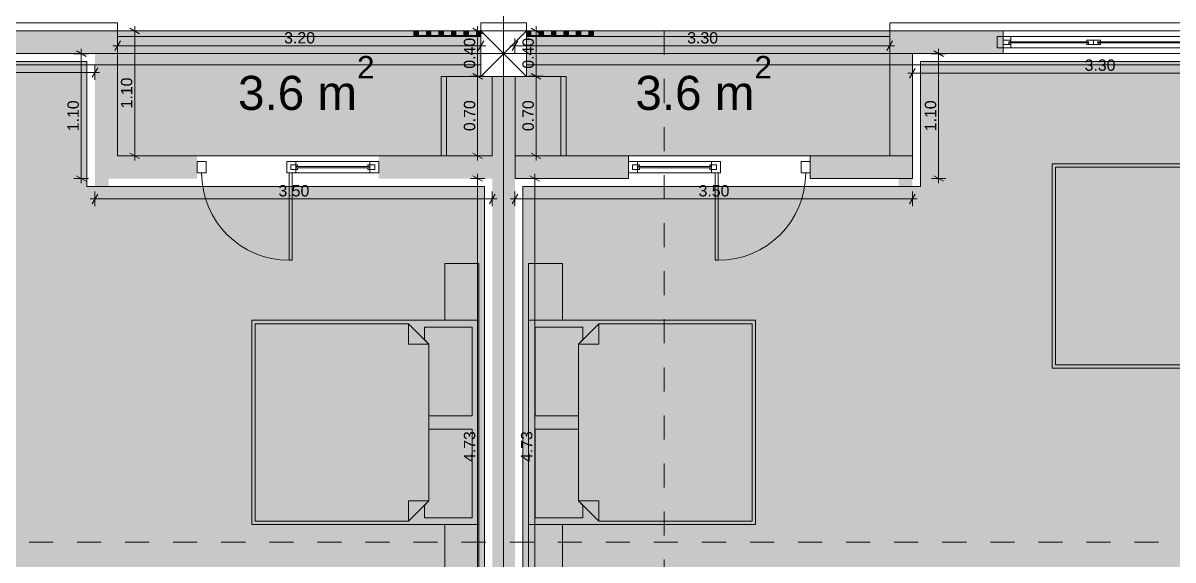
# Model space of a CAD drawing. Header units: millimetres. Extents: x 475616349 to 476941521, y 4620115302 to 4621446928.
# Drawn here: x 476514205 to 476524333, y 4620577775 to 4620582506 of the extents above; entities that cross this region are included whole.
import ezdxf

# ---------------------------------------------------------------- set-up
doc = ezdxf.new("R2010")
doc.units = ezdxf.units.MM
doc.header["$MEASUREMENT"] = 0
doc.linetypes.add('Dashed', pattern=[423.333333, 211.666667, -211.666667])
for name, color, linetype, lineweight in [('2D Drafting - General_Pen_No__1_Pen_No__7', 7, 'Continuous', 0), ('2D Drafting - General_Pen_No__250_Pen_No__7_Pen_No__250', 7, 'Continuous', 0), ('2D Drafting - General_Pen_No__250_Pen_No__7_Pen_No__7', 7, 'Continuous', 0), ('2D Drafting - General_Pen_No__7_Pen_No__7_Pen_No__7', 7, 'Continuous', 0), ('Doors_Pen_No__7_Pen_No__7_Pen_No__7', 7, 'Continuous', 0), ('G-Anno-Nplt_Pen_No__151', 151, 'Continuous', 0), ('G-Anno-Nplt_Pen_No__255', 255, 'Continuous', 0), ('G-Anno-Nplt_Pen_No__4', 7, 'Continuous', 0), ('G-Anno-Nplt_Pen_No__7', 7, 'Continuous', 0), ('kar-panjara_Pen_No__7_Pen_No__7_Pen_No__7', 7, 'Continuous', 0), ('New_2D Drafting - General_Pen_No__250_Pen_No__7_Pen_No__255', 255, 'Continuous', 0), ('New_2D Drafting - General_Pen_No__30_Pen_No__9_Pen_No__9_Pen_No__255', 255, 'Continuous', 0), ('New_2D Drafting - General_Pen_No__30_Pen_No__9_Pen_No__9_Pen_No__7', 7, 'Continuous', 0), ('New_R03_Nakveti_Pen_No__4', 7, 'Continuous', 0), ('New_reg_nak_Pen_No__250', 7, 'Continuous', 0), ('New_reg_nak_Pen_No__7', 7, 'Continuous', 0), ('New_shenobebi_Pen_No__1', 1, 'Continuous', 0), ('New_zoma_Pen_No__4', 7, 'Continuous', 0), ('New_zoma_Pen_No__7', 7, 'Continuous', 0), ('zoma_Pen_No__142', 142, 'Continuous', 0), ('zoma_Pen_No__5_Pen_No__5', 5, 'Continuous', 0)]:
    doc.layers.add(name, color=color, linetype=linetype, lineweight=lineweight)
for name, color, linetype in [('New_R03_Nakveti', 7, 'Continuous'), ('New_zoma', 7, 'Continuous'), ('zoma', 7, 'Continuous')]:
    doc.layers.add(name, color=color, linetype=linetype)
doc.styles.add('GENERATED_STYLE_1', font='arial.ttf')
doc.styles.add('GENERATED_STYLE_2', font='arial.ttf')
doc.dimstyles.new('GENERATED_STYLE__1', dxfattribs={"dimtxt": 200, "dimasz": 64.421331, "dimexe": 0.18, "dimexo": 3, "dimgap": 0.09, "dimtad": 1, "dimtih": 1, "dimtoh": 1, "dimlfac": 0.001, "dimzin": 0, "dimdsep": 46, "dimtxsty": 'GENERATED_STYLE_2', "dimblk": 'ARROWHEAD_2', "dimblk1": 'ARROWHEAD_2', "dimblk2": 'ARROWHEAD_2', "dimcen": 0.09, "dimclrd": 142, "dimclre": 142, "dimclrt": 142, "dimadec": 0, "dimazin": 0, "dimtfac": 1, "dimtdec": 4, "dimtmove": 0, "dimatfit": 3, "dimfxl": 1, "dimtolj": 1, "dimtzin": 0, "dimarcsym": 0})
doc.dimstyles.new('GENERATED_STYLE__18', dxfattribs={"dimtxt": 100, "dimasz": 64.421331, "dimexe": 0.18, "dimexo": 3, "dimgap": 0.09, "dimtad": 1, "dimtih": 1, "dimtoh": 1, "dimlfac": 0.001, "dimzin": 0, "dimdsep": 46, "dimtxsty": 'GENERATED_STYLE_1', "dimblk": 'ARROWHEAD_2', "dimblk1": 'ARROWHEAD_2', "dimblk2": 'ARROWHEAD_2', "dimcen": 0.09, "dimclrd": 7, "dimclre": 7, "dimclrt": 7, "dimadec": 0, "dimazin": 0, "dimtfac": 1, "dimtdec": 4, "dimtmove": 0, "dimatfit": 3, "dimfxl": 1, "dimtolj": 1, "dimtzin": 0, "dimarcsym": 0})
doc.dimstyles.new('GENERATED_STYLE__19', dxfattribs={"dimtxt": 100, "dimasz": 64.421331, "dimexe": 0.18, "dimexo": 3, "dimgap": 0.09, "dimtad": 1, "dimlfac": 0.001, "dimzin": 0, "dimdsep": 46, "dimtxsty": 'GENERATED_STYLE_1', "dimblk": 'ARROWHEAD_2', "dimblk1": 'ARROWHEAD_2', "dimblk2": 'ARROWHEAD_2', "dimcen": 0.09, "dimclrd": 7, "dimclre": 7, "dimclrt": 7, "dimadec": 0, "dimazin": 0, "dimtfac": 1, "dimtdec": 4, "dimtmove": 0, "dimatfit": 3, "dimfxl": 1, "dimtolj": 1, "dimtzin": 0, "dimarcsym": 0})

# ---------------------------------------------------------------- blocks, each defined once
blk = doc.blocks.new('Bed Layout 23')
at = {"layer": 'New_R03_Nakveti_Pen_No__4', "color": 7, "linetype": 'Continuous', "lineweight": 0}
for p, q in [((-900, 0), (-1400, 0)), ((-1400, 0), (-1400, -300)), ((-900, -300), (-900, 0)), ((900, 0), (-900, 0)), ((-900, 0), (-900, -2000)), ((1400, 0), (900, 0)), ((900, 0), (900, -300)), ((900, -2000), (900, 0)), ((1400, -300), (1400, 0)), ((-1400, -300), (-900, -300)), ((900, -300), (1400, -300)), ((-690, -440), (-870, -620)), ((0, -440), (-690, -440)), ((-690, -440), (-690, -620)), ((690, -440), (0, -440)), ((870, -620), (690, -440)), ((690, -440), (690, -620)), ((-870, -620), (-870, -1970)), ((-870, -620), (-690, -620)), ((870, -620), (690, -620)), ((870, -1970), (870, -620)), ((-900, -2000), (900, -2000)), ((-870, -1970), (0, -1970)), ((0, -1970), (870, -1970))]:
    blk.add_line(p, q, dxfattribs=at)
at = {"layer": 'New_R03_Nakveti_Pen_No__4', "color": 7, "linetype": 'Continuous', "lineweight": 0, "flags": 128}
for points in [[(-60, -440), (-60, -60), (-840, -60), (-840, -480), (-730, -480), (-690, -440)], [(690, -440), (730, -480), (840, -480), (840, -60), (60, -60), (60, -440)]]:
    blk.add_lwpolyline(points, close=True, dxfattribs=at)
blk = doc.blocks.new('Bed Layout 23_2')
at = {"layer": 'New_R03_Nakveti_Pen_No__4', "color": 7, "linetype": 'Continuous', "lineweight": 0}
for p, q in [((-900, 0), (-1400, 0)), ((-1400, 0), (-1400, -300)), ((-900, -300), (-900, 0)), ((900, 0), (-900, 0)), ((-900, 0), (-900, -2000)), ((1400, 0), (900, 0)), ((900, 0), (900, -300)), ((900, -2000), (900, 0)), ((1400, -300), (1400, 0)), ((-1400, -300), (-900, -300)), ((900, -300), (1400, -300)), ((-690, -440), (-870, -620)), ((0, -440), (-690, -440)), ((-690, -440), (-690, -620)), ((690, -440), (0, -440)), ((870, -620), (690, -440)), ((690, -440), (690, -620)), ((-870, -620), (-870, -1970)), ((-870, -620), (-690, -620)), ((870, -620), (690, -620)), ((870, -1970), (870, -620)), ((-900, -2000), (900, -2000)), ((-870, -1970), (0, -1970)), ((0, -1970), (870, -1970))]:
    blk.add_line(p, q, dxfattribs=at)
at = {"layer": 'New_R03_Nakveti_Pen_No__4', "color": 7, "linetype": 'Continuous', "lineweight": 0, "flags": 128}
for points in [[(-60, -440), (-60, -60), (-840, -60), (-840, -480), (-730, -480), (-690, -440)], [(690, -440), (730, -480), (840, -480), (840, -60), (60, -60), (60, -440)]]:
    blk.add_lwpolyline(points, close=True, dxfattribs=at)
blk = doc.blocks.new('*D86', base_point=(476577134, 4620325126))
at = {"layer": 'zoma_Pen_No__142', "color": 142, "linetype": 'Continuous', "lineweight": 0, "transparency": 16777216}
for p, q in [((476512330, 4620613838), (476512282, 4620613754)), ((476512306, 4620613733), (476512306, 4620613860)), ((476512306, 4620613796), (476518806, 4620613796)), ((476518830, 4620613838), (476518782, 4620613754)), ((476518806, 4620613733), (476518806, 4620613860))]:
    blk.add_line(p, q, dxfattribs=at)
at = {"layer": 'zoma_Pen_No__142', "color": 142, "lineweight": 0, "transparency": 16777216, "char_height": 200, "attachment_point": 7, "style": 'GENERATED_STYLE_2'}
for s, insert in [('\\A1;{\\pql;\\fArial CYR|b0|i0|c204|p34;6.50}', (476515290, 4620613836)), ('\\A1;{\\pql;\\fArial CYR|b0|i0|c204|p34;0.40}', (476518249, 4620613836))]:
    blk.add_mtext(s, dxfattribs=dict(at, insert=insert))
blk = doc.blocks.new('ARROWHEAD_2')
at = {"color": 0, "linetype": 'Continuous', "lineweight": 0}
for p, q in [((0, 0), (-1, 0)), ((-0.38, -0.66), (0.38, 0.66))]:
    blk.add_line(p, q, dxfattribs=at)
blk = doc.blocks.new('*D87', base_point=(476577134, 4620325126))
at = {"layer": 'zoma_Pen_No__142', "color": 142, "linetype": 'Continuous', "lineweight": 0, "transparency": 16777216}
for p, q in [((476518830, 4620613838), (476518782, 4620613754)), ((476518806, 4620613733), (476518806, 4620613860)), ((476518806, 4620613796), (476519206, 4620613796)), ((476519230, 4620613838), (476519182, 4620613754)), ((476519206, 4620613733), (476519206, 4620613860))]:
    blk.add_line(p, q, dxfattribs=at)
blk = doc.blocks.new('*D88', base_point=(476577134, 4620325126))
at = {"layer": 'zoma_Pen_No__142', "color": 142, "linetype": 'Continuous', "lineweight": 0, "transparency": 16777216}
for p, q in [((476519230, 4620613838), (476519182, 4620613754)), ((476519206, 4620613733), (476519206, 4620613860)), ((476519206, 4620613796), (476525706, 4620613796)), ((476525730, 4620613838), (476525682, 4620613754)), ((476525706, 4620613733), (476525706, 4620613860))]:
    blk.add_line(p, q, dxfattribs=at)
at = {"layer": 'zoma_Pen_No__142', "color": 142, "lineweight": 0, "transparency": 16777216, "char_height": 200, "attachment_point": 7, "style": 'GENERATED_STYLE_2'}
for s, insert in [('\\A1;{\\pql;\\fArial CYR|b0|i0|c204|p34;6.50}', (476522190, 4620613836)), ('\\A1;{\\pql;\\fArial CYR|b0|i0|c204|p34;0.40}', (476525149, 4620613836))]:
    blk.add_mtext(s, dxfattribs=dict(at, insert=insert))
blk = doc.blocks.new('*D1733', base_point=(476577134, 4620325126))
at = {"layer": 'New_zoma_Pen_No__4', "color": 7, "linetype": 'Continuous', "lineweight": 0, "transparency": 16777216}
for p, q in [((476511563, 4620582112), (476511514, 4620582028)), ((476511538, 4620582006), (476511538, 4620582134)), ((476514814, 4620582028), (476514863, 4620582112)), ((476514838, 4620582006), (476514838, 4620582134)), ((476511497, 4620582070), (476511538, 4620582070)), ((476511538, 4620582070), (476514838, 4620582070)), ((476514838, 4620582070), (476514880, 4620582070))]:
    blk.add_line(p, q, dxfattribs=at)
at = {"layer": 'New_zoma_Pen_No__7', "color": 7, "lineweight": 0, "transparency": 16777216, "insert": (476513055, 4620582090), "char_height": 100, "attachment_point": 7, "style": 'GENERATED_STYLE_1'}
blk.add_mtext('\\A1;{\\pql;\\fArial|b0|i0|c0|p34;3.30}', dxfattribs=at)
blk = doc.blocks.new('*D1734', base_point=(476577134, 4620325126))
at = {"layer": 'New_zoma_Pen_No__4', "color": 7, "linetype": 'Continuous', "lineweight": 0, "transparency": 16777216}
for p, q in [((476514782, 4620582235), (476514654, 4620582235)), ((476514760, 4620582211), (476514676, 4620582260)), ((476514718, 4620582235), (476514718, 4620582277)), ((476514718, 4620581136), (476514718, 4620582235)), ((476514782, 4620581136), (476514654, 4620581136)), ((476514676, 4620581160), (476514760, 4620581111)), ((476514718, 4620581094), (476514718, 4620581136))]:
    blk.add_line(p, q, dxfattribs=at)
at = {"layer": 'New_zoma_Pen_No__7', "color": 7, "lineweight": 0, "transparency": 16777216, "insert": (476514698, 4620581552), "char_height": 100, "attachment_point": 7, "rotation": 90, "style": 'GENERATED_STYLE_1'}
blk.add_mtext('\\A1;{\\pql;\\fArial|b0|i0|c0|p34;1.10}', dxfattribs=at)
blk = doc.blocks.new('*D1735', base_point=(476577134, 4620325126))
at = {"layer": 'New_zoma_Pen_No__4', "color": 7, "linetype": 'Continuous', "lineweight": 0, "transparency": 16777216}
for p, q in [((476514863, 4620580998), (476514814, 4620580914)), ((476514838, 4620580892), (476514838, 4620581020)), ((476518314, 4620580914), (476518363, 4620580998)), ((476518338, 4620580892), (476518338, 4620581020)), ((476514797, 4620580956), (476514838, 4620580956)), ((476514838, 4620580956), (476518338, 4620580956)), ((476518338, 4620580956), (476518380, 4620580956))]:
    blk.add_line(p, q, dxfattribs=at)
at = {"layer": 'New_zoma_Pen_No__7', "color": 7, "lineweight": 0, "transparency": 16777216, "insert": (476516455, 4620580976), "char_height": 100, "attachment_point": 7, "style": 'GENERATED_STYLE_1'}
blk.add_mtext('\\A1;{\\pql;\\fArial|b0|i0|c0|p34;3.50}', dxfattribs=at)
blk = doc.blocks.new('*D1736', base_point=(476577134, 4620325126))
at = {"layer": 'New_zoma_Pen_No__4', "color": 7, "linetype": 'Continuous', "lineweight": 0, "transparency": 16777216}
for p, q in [((476515253, 4620582436), (476515126, 4620582436)), ((476515232, 4620582411), (476515147, 4620582460)), ((476515189, 4620582436), (476515189, 4620582477)), ((476515189, 4620581336), (476515189, 4620582436)), ((476515253, 4620581336), (476515126, 4620581336)), ((476515147, 4620581360), (476515232, 4620581311)), ((476515189, 4620581294), (476515189, 4620581336))]:
    blk.add_line(p, q, dxfattribs=at)
at = {"layer": 'New_zoma_Pen_No__7', "color": 7, "lineweight": 0, "transparency": 16777216, "insert": (476515169, 4620581753), "char_height": 100, "attachment_point": 7, "rotation": 90, "style": 'GENERATED_STYLE_1'}
blk.add_mtext('\\A1;{\\pql;\\fArial|b0|i0|c0|p34;1.10}', dxfattribs=at)
blk = doc.blocks.new('*D1737', base_point=(476577134, 4620325126))
at = {"layer": 'New_zoma_Pen_No__4', "color": 7, "linetype": 'Continuous', "lineweight": 0, "transparency": 16777216}
for p, q in [((476518272, 4620582036), (476518145, 4620582036)), ((476518167, 4620582060), (476518251, 4620582011)), ((476518209, 4620581336), (476518209, 4620582036)), ((476518272, 4620581336), (476518145, 4620581336)), ((476518167, 4620581360), (476518251, 4620581311)), ((476518209, 4620581294), (476518209, 4620581336))]:
    blk.add_line(p, q, dxfattribs=at)
at = {"layer": 'New_zoma_Pen_No__7', "color": 7, "lineweight": 0, "transparency": 16777216, "insert": (476518189, 4620581553), "char_height": 100, "attachment_point": 7, "rotation": 90, "style": 'GENERATED_STYLE_1'}
blk.add_mtext('\\A1;{\\pql;\\fArial|b0|i0|c0|p34;0.70}', dxfattribs=at)
blk = doc.blocks.new('*D1738', base_point=(476577134, 4620325126))
at = {"layer": 'New_zoma_Pen_No__4', "color": 7, "linetype": 'Continuous', "lineweight": 0, "transparency": 16777216}
for p, q in [((476518272, 4620582436), (476518145, 4620582436)), ((476518251, 4620582411), (476518167, 4620582460)), ((476518209, 4620582436), (476518209, 4620582477)), ((476518209, 4620582036), (476518209, 4620582436)), ((476518272, 4620582036), (476518145, 4620582036)), ((476518167, 4620582060), (476518251, 4620582011))]:
    blk.add_line(p, q, dxfattribs=at)
at = {"layer": 'New_zoma_Pen_No__7', "color": 7, "lineweight": 0, "transparency": 16777216, "insert": (476518189, 4620582103), "char_height": 100, "attachment_point": 7, "rotation": 90, "style": 'GENERATED_STYLE_1'}
blk.add_mtext('\\A1;{\\pql;\\fArial|b0|i0|c0|p34;0.40}', dxfattribs=at)
blk = doc.blocks.new('*D1739', base_point=(476577134, 4620325126))
at = {"layer": 'New_zoma_Pen_No__4', "color": 7, "linetype": 'Continuous', "lineweight": 0, "transparency": 16777216}
for p, q in [((476514997, 4620582304), (476515038, 4620582304)), ((476515063, 4620582347), (476515014, 4620582262)), ((476515038, 4620582241), (476515038, 4620582368)), ((476515038, 4620582304), (476518238, 4620582304)), ((476518214, 4620582262), (476518263, 4620582347)), ((476518238, 4620582241), (476518238, 4620582368)), ((476518238, 4620582304), (476518280, 4620582304))]:
    blk.add_line(p, q, dxfattribs=at)
at = {"layer": 'New_zoma_Pen_No__7', "color": 7, "lineweight": 0, "transparency": 16777216, "insert": (476516505, 4620582324), "char_height": 100, "attachment_point": 7, "style": 'GENERATED_STYLE_1'}
blk.add_mtext('\\A1;{\\pql;\\fArial|b0|i0|c0|p34;3.20}', dxfattribs=at)
blk = doc.blocks.new('*D1740', base_point=(476577134, 4620325126))
at = {"layer": 'New_zoma_Pen_No__4', "color": 7, "linetype": 'Continuous', "lineweight": 0, "transparency": 16777216}
for p, q in [((476518272, 4620581136), (476518145, 4620581136)), ((476518251, 4620581111), (476518167, 4620581160)), ((476518209, 4620581136), (476518209, 4620581177)), ((476518209, 4620576407), (476518209, 4620581136)), ((476518167, 4620576431), (476518251, 4620576382)), ((476518272, 4620576407), (476518145, 4620576407)), ((476518209, 4620576365), (476518209, 4620576407))]:
    blk.add_line(p, q, dxfattribs=at)
at = {"layer": 'New_zoma_Pen_No__7', "color": 7, "lineweight": 0, "transparency": 16777216, "insert": (476518189, 4620578638), "char_height": 100, "attachment_point": 7, "rotation": 90, "style": 'GENERATED_STYLE_1'}
blk.add_mtext('\\A1;{\\pql;\\fArial|b0|i0|c0|p34;4.73}', dxfattribs=at)
blk = doc.blocks.new('*D1744', base_point=(476577134, 4620325126))
at = {"layer": 'New_zoma_Pen_No__4', "color": 7, "linetype": 'Continuous', "lineweight": 0, "transparency": 16777216}
for p, q in [((476518563, 4620580998), (476518514, 4620580914)), ((476518538, 4620580892), (476518538, 4620581020)), ((476522014, 4620580914), (476522063, 4620580998)), ((476522038, 4620580892), (476522038, 4620581020)), ((476518497, 4620580956), (476518538, 4620580956)), ((476518538, 4620580956), (476522038, 4620580956)), ((476522038, 4620580956), (476522080, 4620580956))]:
    blk.add_line(p, q, dxfattribs=at)
at = {"layer": 'New_zoma_Pen_No__7', "color": 7, "lineweight": 0, "transparency": 16777216, "insert": (476520155, 4620580976), "char_height": 100, "attachment_point": 7, "style": 'GENERATED_STYLE_1'}
blk.add_mtext('\\A1;{\\pql;\\fArial|b0|i0|c0|p34;3.50}', dxfattribs=at)
blk = doc.blocks.new('*D1745', base_point=(476577134, 4620325126))
at = {"layer": 'New_zoma_Pen_No__4', "color": 7, "linetype": 'Continuous', "lineweight": 0, "transparency": 16777216}
for p, q in [((476522333, 4620582235), (476522206, 4620582235)), ((476522312, 4620582211), (476522227, 4620582260)), ((476522269, 4620582235), (476522269, 4620582277)), ((476522269, 4620581136), (476522269, 4620582235)), ((476522333, 4620581136), (476522206, 4620581136)), ((476522227, 4620581160), (476522312, 4620581111)), ((476522269, 4620581094), (476522269, 4620581136))]:
    blk.add_line(p, q, dxfattribs=at)
at = {"layer": 'New_zoma_Pen_No__7', "color": 7, "lineweight": 0, "transparency": 16777216, "insert": (476522249, 4620581552), "char_height": 100, "attachment_point": 7, "rotation": 90, "style": 'GENERATED_STYLE_1'}
blk.add_mtext('\\A1;{\\pql;\\fArial|b0|i0|c0|p34;1.10}', dxfattribs=at)
blk = doc.blocks.new('*D1746', base_point=(476577134, 4620325126))
at = {"layer": 'New_zoma_Pen_No__4', "color": 7, "linetype": 'Continuous', "lineweight": 0, "transparency": 16777216}
for p, q in [((476518538, 4620582304), (476518497, 4620582304)), ((476518563, 4620582347), (476518514, 4620582262)), ((476518538, 4620582368), (476518538, 4620582241)), ((476521838, 4620582304), (476518538, 4620582304)), ((476521814, 4620582262), (476521863, 4620582347)), ((476521838, 4620582368), (476521838, 4620582241)), ((476521880, 4620582304), (476521838, 4620582304))]:
    blk.add_line(p, q, dxfattribs=at)
at = {"layer": 'New_zoma_Pen_No__7', "color": 7, "lineweight": 0, "transparency": 16777216, "insert": (476520055, 4620582324), "char_height": 100, "attachment_point": 7, "rotation": 0.0005, "style": 'GENERATED_STYLE_1'}
blk.add_mtext('\\A1;{\\pql;\\fArial|b0|i0|c0|p34;3.30}', dxfattribs=at)
blk = doc.blocks.new('*D1747', base_point=(476577134, 4620325126))
at = {"layer": 'New_zoma_Pen_No__4', "color": 7, "linetype": 'Continuous', "lineweight": 0, "transparency": 16777216}
for p, q in [((476518788, 4620582036), (476518661, 4620582036)), ((476518682, 4620582060), (476518767, 4620582011)), ((476518725, 4620581336), (476518725, 4620582036)), ((476518788, 4620581336), (476518661, 4620581336)), ((476518682, 4620581360), (476518767, 4620581311)), ((476518725, 4620581294), (476518725, 4620581336))]:
    blk.add_line(p, q, dxfattribs=at)
at = {"layer": 'New_zoma_Pen_No__7', "color": 7, "lineweight": 0, "transparency": 16777216, "insert": (476518705, 4620581553), "char_height": 100, "attachment_point": 7, "rotation": 90, "style": 'GENERATED_STYLE_1'}
blk.add_mtext('\\A1;{\\pql;\\fArial|b0|i0|c0|p34;0.70}', dxfattribs=at)
blk = doc.blocks.new('*D1748', base_point=(476577134, 4620325126))
at = {"layer": 'New_zoma_Pen_No__4', "color": 7, "linetype": 'Continuous', "lineweight": 0, "transparency": 16777216}
for p, q in [((476518788, 4620582436), (476518661, 4620582436)), ((476518767, 4620582411), (476518682, 4620582460)), ((476518725, 4620582436), (476518725, 4620582477)), ((476518725, 4620582036), (476518725, 4620582436)), ((476518788, 4620582036), (476518661, 4620582036)), ((476518682, 4620582060), (476518767, 4620582011))]:
    blk.add_line(p, q, dxfattribs=at)
at = {"layer": 'New_zoma_Pen_No__7', "color": 7, "lineweight": 0, "transparency": 16777216, "insert": (476518705, 4620582103), "char_height": 100, "attachment_point": 7, "rotation": 90, "style": 'GENERATED_STYLE_1'}
blk.add_mtext('\\A1;{\\pql;\\fArial|b0|i0|c0|p34;0.40}', dxfattribs=at)
blk = doc.blocks.new('*D1749', base_point=(476577134, 4620325126))
at = {"layer": 'New_zoma_Pen_No__4', "color": 7, "linetype": 'Continuous', "lineweight": 0, "transparency": 16777216}
for p, q in [((476522063, 4620582106), (476522014, 4620582021)), ((476522038, 4620582000), (476522038, 4620582127)), ((476525314, 4620582021), (476525363, 4620582106)), ((476525338, 4620582000), (476525338, 4620582127)), ((476521997, 4620582063), (476522038, 4620582063)), ((476522038, 4620582063), (476525338, 4620582063)), ((476525338, 4620582063), (476525380, 4620582063))]:
    blk.add_line(p, q, dxfattribs=at)
at = {"layer": 'New_zoma_Pen_No__7', "color": 7, "lineweight": 0, "transparency": 16777216, "insert": (476523555, 4620582083), "char_height": 100, "attachment_point": 7, "style": 'GENERATED_STYLE_1'}
blk.add_mtext('\\A1;{\\pql;\\fArial|b0|i0|c0|p34;3.30}', dxfattribs=at)
blk = doc.blocks.new('*D1751', base_point=(476577134, 4620325126))
at = {"layer": 'New_zoma_Pen_No__4', "color": 7, "linetype": 'Continuous', "lineweight": 0, "transparency": 16777216}
for p, q in [((476518775, 4620581136), (476518648, 4620581136)), ((476518754, 4620581111), (476518669, 4620581160)), ((476518712, 4620581136), (476518712, 4620581177)), ((476518712, 4620576407), (476518712, 4620581136)), ((476518669, 4620576431), (476518754, 4620576382)), ((476518775, 4620576407), (476518648, 4620576407)), ((476518712, 4620576365), (476518712, 4620576407))]:
    blk.add_line(p, q, dxfattribs=at)
at = {"layer": 'New_zoma_Pen_No__7', "color": 7, "lineweight": 0, "transparency": 16777216, "insert": (476518692, 4620578638), "char_height": 100, "attachment_point": 7, "rotation": 90, "style": 'GENERATED_STYLE_1'}
blk.add_mtext('\\A1;{\\pql;\\fArial|b0|i0|c0|p34;4.73}', dxfattribs=at)

msp = doc.modelspace()

# ---------------------------------------------------------------- hatches: boundary and pattern name
at = {"layer": '2D Drafting - General_Pen_No__250_Pen_No__7_Pen_No__7', "linetype": 'Continuous', "lineweight": 0}
for points in [[(476515038.366, 4620582235.567), (476514038.364, 4620582235.567), (476514038.364, 4620582435.567), (476515038.366, 4620582435.567)], [(476521838.366, 4620582235.567), (476522838.366, 4620582235.567), (476522838.366, 4620582435.567), (476521838.366, 4620582435.567)], [(476518238.366, 4620582385.567), (476517648.366, 4620582385.567), (476517648.366, 4620582395.567), (476518238.366, 4620582395.567)], [(476518638.366, 4620582385.567), (476519228.366, 4620582385.567), (476519228.366, 4620582395.567), (476518638.366, 4620582395.567)], [(476514838.366, 4620581335.567), (476514838.366, 4620582235.402), (476515038.366, 4620582235.402), (476515038.366, 4620581335.567)], [(476521838.366, 4620581335.567), (476521838.366, 4620582235.402), (476522038.366, 4620582235.402), (476522038.366, 4620581335.567)], [(476518338.366, 4620582035.567), (476518338.366, 4620575535.567), (476518538.366, 4620575535.567), (476518538.366, 4620582035.567)], [(476515738.364, 4620581135.57), (476514838.366, 4620581135.57), (476514838.366, 4620581335.57), (476515738.364, 4620581335.57)], [(476518338.366, 4620581135.57), (476517338.364, 4620581135.57), (476517338.364, 4620581335.57), (476518338.366, 4620581335.57)], [(476518538.366, 4620581135.57), (476519538.368, 4620581135.57), (476519538.368, 4620581335.57), (476518538.366, 4620581335.57)], [(476521138.368, 4620581135.57), (476522038.366, 4620581135.57), (476522038.366, 4620581335.57), (476521138.368, 4620581335.57)], [(476514838.366, 4620581135.57), (476514838.366, 4620576671.995), (476514958.366, 4620576671.995), (476514958.366, 4620581135.57)], [(476522038.366, 4620581135.57), (476522038.366, 4620576671.995), (476521918.366, 4620576671.995), (476521918.366, 4620581135.57)]]:
    msp.add_hatch(color=7, dxfattribs=at).paths.add_polyline_path(points)
at = {"layer": 'G-Anno-Nplt_Pen_No__151', "linetype": 'Continuous', "lineweight": 0, "true_color": 0x1f2f3f}
for points in [[(476511608.366, 4620575605.567), (476511808.366, 4620575605.567), (476511808.366, 4620575305.567), (476512108.366, 4620575305.567), (476512108.366, 4620574444.549), (476511708.366, 4620574444.549), (476511708.366, 4620572105.567), (476511808.366, 4620572105.567), (476511808.366, 4620571565.567), (476511708.366, 4620571565.567), (476511708.366, 4620567405.509), (476515108.366, 4620567405.509), (476515108.366, 4620565005.508), (476517868.366, 4620565005.508), (476517868.366, 4620565805.696), (476518168.366, 4620565805.696), (476518168.366, 4620565905.567), (476518268.366, 4620565905.567), (476518268.366, 4620571565.567), (476518168.366, 4620571565.567), (476518168.366, 4620572105.567), (476518268.366, 4620572105.567), (476518268.366, 4620573392.858), (476518338.366, 4620573392.858), (476518338.366, 4620575135.567), (476518238.366, 4620575135.567), (476518238.366, 4620575385.567), (476517938.366, 4620575385.567), (476517938.366, 4620576406.585), (476518338.366, 4620576406.585), (476518338.366, 4620577008.837), (476518268.366, 4620577008.837), (476518268.366, 4620581065.57), (476514768.366, 4620581065.57), (476514768.366, 4620582165.567), (476511808.366, 4620582165.567), (476511808.366, 4620581965.567), (476511608.366, 4620581965.567)], [(476525268.366, 4620581965.567), (476525268.366, 4620575605.567), (476525068.366, 4620575605.567), (476525068.366, 4620575305.567), (476524768.366, 4620575305.567), (476524768.366, 4620574444.549), (476525168.366, 4620574444.549), (476525168.366, 4620572105.567), (476525068.366, 4620572105.567), (476525068.366, 4620571565.567), (476525168.366, 4620571565.567), (476525168.366, 4620568105.567), (476521768.366, 4620568105.567), (476521768.366, 4620565705.567), (476519008.366, 4620565705.567), (476519008.366, 4620566505.696), (476518608.366, 4620566505.696), (476518608.366, 4620571565.567), (476518708.366, 4620571565.567), (476518708.366, 4620572105.567), (476518608.366, 4620572105.567), (476518608.366, 4620573392.859), (476518538.366, 4620573392.859), (476518538.366, 4620575135.567), (476518638.366, 4620575135.567), (476518638.366, 4620575385.567), (476518938.366, 4620575385.567), (476518938.366, 4620576406.585), (476518538.366, 4620576406.585), (476518538.366, 4620577008.837), (476518608.366, 4620577008.837), (476518608.366, 4620581065.57), (476522108.366, 4620581065.57), (476522108.366, 4620582165.567), (476525068.366, 4620582165.567), (476525068.366, 4620581965.567)]]:
    msp.add_hatch(color=169, dxfattribs=at).paths.add_polyline_path(points)
at = {"layer": 'G-Anno-Nplt_Pen_No__255', "linetype": 'Continuous', "lineweight": 0, "true_color": 0x3f3f3f}
for points in [[(476518238.366, 4620582035.567), (476518238.366, 4620582435.567), (476515038.366, 4620582435.567), (476515038.366, 4620581335.571), (476518338.366, 4620581335.541), (476518338.366, 4620582035.567)], [(476518638.366, 4620582035.567), (476518638.366, 4620582435.567), (476521838.366, 4620582435.567), (476521838.366, 4620581335.571), (476518538.366, 4620581335.541), (476518538.366, 4620582035.567)]]:
    msp.add_hatch(color=250, dxfattribs=at).paths.add_polyline_path(points)
at = {"layer": 'New_2D Drafting - General_Pen_No__250_Pen_No__7_Pen_No__255', "linetype": 'Continuous', "lineweight": 0}
for points in [[(476518338.366, 4620581335.541), (476517888.366, 4620581335.541), (476517888.366, 4620582035.541), (476518338.366, 4620582035.541)], [(476518538.366, 4620581335.541), (476518988.366, 4620581335.541), (476518988.366, 4620582035.541), (476518538.366, 4620582035.541)]]:
    msp.add_hatch(color=255, dxfattribs=at).paths.add_polyline_path(points)
at = {"layer": 'New_2D Drafting - General_Pen_No__30_Pen_No__9_Pen_No__9_Pen_No__255', "linetype": 'Continuous', "lineweight": 0}
for points in [[(476517688.366, 4620582435.567), (476517688.366, 4620582395.567), (476517648.366, 4620582395.567), (476517648.366, 4620582435.567)], [(476517798.366, 4620582435.567), (476517798.366, 4620582395.567), (476517758.366, 4620582395.567), (476517758.366, 4620582435.567)], [(476517908.366, 4620582435.567), (476517908.366, 4620582395.567), (476517868.366, 4620582395.567), (476517868.366, 4620582435.567)], [(476518018.366, 4620582435.567), (476518018.366, 4620582395.567), (476517978.366, 4620582395.567), (476517978.366, 4620582435.567)], [(476518128.366, 4620582435.567), (476518128.366, 4620582395.567), (476518088.366, 4620582395.567), (476518088.366, 4620582435.567)], [(476518238.366, 4620582435.567), (476518238.366, 4620582395.567), (476518198.366, 4620582395.567), (476518198.366, 4620582435.567)], [(476518638.366, 4620582435.567), (476518638.366, 4620582395.567), (476518678.366, 4620582395.567), (476518678.366, 4620582435.567)], [(476518748.366, 4620582435.567), (476518748.366, 4620582395.567), (476518788.366, 4620582395.567), (476518788.366, 4620582435.567)], [(476518858.366, 4620582435.567), (476518858.366, 4620582395.567), (476518898.366, 4620582395.567), (476518898.366, 4620582435.567)], [(476518968.366, 4620582435.567), (476518968.366, 4620582395.567), (476519008.366, 4620582395.567), (476519008.366, 4620582435.567)], [(476519078.366, 4620582435.567), (476519078.366, 4620582395.567), (476519118.366, 4620582395.567), (476519118.366, 4620582435.567)], [(476519188.366, 4620582435.567), (476519188.366, 4620582395.567), (476519228.366, 4620582395.567), (476519228.366, 4620582435.567)]]:
    msp.add_hatch(color=255, dxfattribs=at).paths.add_polyline_path(points)

# ---------------------------------------------------------------- linework, layer by layer
at = {"layer": '2D Drafting - General_Pen_No__1_Pen_No__7', "color": 7, "linetype": 'Continuous', "lineweight": 0}
for p, q in [((476518238.366, 4620582035.567), (476518638.366, 4620582435.567)), ((476518638.366, 4620582035.567), (476518238.366, 4620582435.567))]:
    msp.add_line(p, q, dxfattribs=at)
at = {"layer": '2D Drafting - General_Pen_No__1_Pen_No__7', "color": 7, "linetype": 'Continuous', "lineweight": 0, "flags": 128}
for points in [[(476518238.366, 4620582135.567), (476511738.366, 4620582135.567), (476511738.366, 4620582435.567), (476518238.366, 4620582435.567)], [(476518638.366, 4620582035.567), (476518238.366, 4620582035.567), (476518238.366, 4620582435.567), (476518638.366, 4620582435.567)], [(476518638.366, 4620582135.567), (476525138.366, 4620582135.567), (476525138.366, 4620582435.567), (476518638.366, 4620582435.567)]]:
    msp.add_lwpolyline(points, close=True, dxfattribs=at)
at = {"layer": '2D Drafting - General_Pen_No__250_Pen_No__7_Pen_No__250', "color": 7, "linetype": 'Continuous', "lineweight": 0, "flags": 128}
for points in [[(476521838.366, 4620582235.567), (476522838.366, 4620582235.567), (476522838.366, 4620582435.567), (476521838.366, 4620582435.567)], [(476518238.366, 4620582385.567), (476517648.366, 4620582385.567), (476517648.366, 4620582395.567), (476518238.366, 4620582395.567)], [(476518638.366, 4620582385.567), (476519228.366, 4620582385.567), (476519228.366, 4620582395.567), (476518638.366, 4620582395.567)], [(476521838.366, 4620581335.567), (476521838.366, 4620582235.402), (476522038.366, 4620582235.402), (476522038.366, 4620581335.567)], [(476518538.366, 4620581135.57), (476519538.368, 4620581135.57), (476519538.368, 4620581335.57), (476518538.366, 4620581335.57)], [(476521138.368, 4620581135.57), (476522038.366, 4620581135.57), (476522038.366, 4620581335.57), (476521138.368, 4620581335.57)]]:
    msp.add_lwpolyline(points, close=True, dxfattribs=at)
at = {"layer": '2D Drafting - General_Pen_No__7_Pen_No__7_Pen_No__7', "color": 7, "linetype": 'Continuous', "lineweight": 0, "flags": 128}
for points in [[(476517258.364, 4620581285.588), (476516608.364, 4620581285.56), (476516608.368, 4620581185.62), (476517258.368, 4620581185.649)], [(476519618.368, 4620581285.588), (476520268.368, 4620581285.56), (476520268.364, 4620581185.62), (476519618.364, 4620581185.649)]]:
    msp.add_lwpolyline(points, close=True, dxfattribs=at)
at = {"layer": '2D Drafting - General_Pen_No__7_Pen_No__7_Pen_No__7', "color": 7, "linetype": 'Continuous', "lineweight": 0}
for centre, start, end in [((476516548.679, 4620581185.607), 180.005711, 270.0025313), ((476520328.053, 4620581185.607), 269.9974687, 359.994289)]:
    msp.add_arc(centre, 770.311, start, end, dxfattribs=at)
at = {"layer": 'Doors_Pen_No__7_Pen_No__7_Pen_No__7', "color": 7, "linetype": 'Continuous', "lineweight": 0, "flags": 128}
for points in [[(476516575.346, 4620581185.609), (476516548.679, 4620581185.607), (476516548.713, 4620580415.296), (476516575.38, 4620580415.297)], [(476520301.386, 4620581185.609), (476520328.053, 4620581185.607), (476520328.019, 4620580415.296), (476520301.352, 4620580415.297)]]:
    msp.add_lwpolyline(points, close=True, dxfattribs=at)
at = {"layer": 'G-Anno-Nplt_Pen_No__4', "color": 7, "linetype": 'Continuous', "lineweight": 0, "flags": 128}
for points in [[(476518238.366, 4620582035.567), (476518238.366, 4620582435.567), (476515038.366, 4620582435.567), (476515038.366, 4620581335.571), (476518338.366, 4620581335.541), (476518338.366, 4620582035.567)], [(476518638.366, 4620582035.567), (476518638.366, 4620582435.567), (476521838.366, 4620582435.567), (476521838.366, 4620581335.571), (476518538.366, 4620581335.541), (476518538.366, 4620582035.567)]]:
    msp.add_lwpolyline(points, close=True, dxfattribs=at)
for points in [[(476518268.366, 4620572105.567), (476518268.366, 4620573392.858), (476518338.366, 4620573392.858), (476518338.366, 4620575135.567), (476518238.366, 4620575135.567), (476518238.366, 4620575385.567), (476517938.366, 4620575385.567), (476517938.366, 4620576406.585), (476518338.366, 4620576406.585), (476518338.366, 4620577008.837), (476518268.366, 4620577008.837), (476518268.366, 4620581065.57), (476514768.366, 4620581065.57), (476514768.366, 4620582165.567), (476511808.366, 4620582165.567)], [(476525168.366, 4620568105.567), (476521768.366, 4620568105.567), (476521768.366, 4620565705.567), (476519008.366, 4620565705.567), (476519008.366, 4620566505.696), (476518608.366, 4620566505.696), (476518608.366, 4620571565.567), (476518708.366, 4620571565.567), (476518708.366, 4620572105.567), (476518608.366, 4620572105.567), (476518608.366, 4620573392.859), (476518538.366, 4620573392.859), (476518538.366, 4620575135.567), (476518638.366, 4620575135.567), (476518638.366, 4620575385.567), (476518938.366, 4620575385.567), (476518938.366, 4620576406.585), (476518538.366, 4620576406.585), (476518538.366, 4620577008.837), (476518608.366, 4620577008.837), (476518608.366, 4620581065.57), (476522108.366, 4620581065.57), (476522108.366, 4620582165.567), (476525068.366, 4620582165.567)]]:
    msp.add_lwpolyline(points, dxfattribs=at)
at = {"layer": 'kar-panjara_Pen_No__7_Pen_No__7_Pen_No__7', "color": 7, "linetype": 'Continuous', "lineweight": 0, "flags": 128}
for points in [[(476522903.796, 4620582385.543), (476522783.796, 4620582385.543), (476522783.796, 4620582285.543), (476522903.796, 4620582285.543)], [(476522838.366, 4620582285.544), (476524438.368, 4620582285.599), (476524438.368, 4620582385.544), (476522838.366, 4620582385.489)], [(476522838.366, 4620582315.659), (476522888.796, 4620582315.659), (476522888.796, 4620582330.659), (476522888.796, 4620582340.659), (476522903.796, 4620582340.659), (476522903.796, 4620582355.659), (476522838.366, 4620582355.659)], [(476522888.796, 4620582330.659), (476523588.796, 4620582330.659), (476523588.796, 4620582340.659), (476522888.796, 4620582340.659)], [(476522903.796, 4620582315.659), (476522888.796, 4620582315.659), (476522888.796, 4620582330.659), (476522903.796, 4620582330.659)], [(476523633.796, 4620582315.659), (476523588.796, 4620582315.659), (476523588.796, 4620582330.659), (476523588.796, 4620582340.659), (476523573.796, 4620582340.659), (476523573.796, 4620582355.659), (476523633.796, 4620582355.659)], [(476523573.796, 4620582315.659), (476523588.796, 4620582315.659), (476523588.796, 4620582330.659), (476523573.796, 4620582330.659)], [(476523633.796, 4620582315.659), (476523678.796, 4620582315.659), (476523678.796, 4620582330.659), (476523678.796, 4620582340.659), (476523693.796, 4620582340.659), (476523693.796, 4620582355.659), (476523633.796, 4620582355.659)], [(476524393.368, 4620582330.659), (476523669.528, 4620582330.659), (476523669.528, 4620582340.659), (476524393.368, 4620582340.659)], [(476523693.796, 4620582315.659), (476523678.796, 4620582315.659), (476523678.796, 4620582330.659), (476523693.796, 4620582330.659)], [(476515738.364, 4620581285.539), (476515818.364, 4620581285.543), (476515818.368, 4620581185.543), (476515738.368, 4620581185.539)], [(476516528.364, 4620581285.617), (476516608.364, 4620581285.62), (476516608.368, 4620581185.62), (476516528.368, 4620581185.617)], [(476517258.364, 4620581285.588), (476517338.364, 4620581285.592), (476517338.368, 4620581185.592), (476517258.368, 4620581185.588)], [(476519618.368, 4620581285.588), (476519538.368, 4620581285.592), (476519538.364, 4620581185.592), (476519618.364, 4620581185.588)], [(476520348.368, 4620581285.617), (476520268.368, 4620581285.62), (476520268.364, 4620581185.62), (476520348.364, 4620581185.617)], [(476521138.368, 4620581285.539), (476521058.368, 4620581285.543), (476521058.364, 4620581185.543), (476521138.364, 4620581185.539)], [(476516563.367, 4620581215.618), (476516608.367, 4620581215.62), (476516608.366, 4620581230.62), (476516608.366, 4620581240.62), (476516623.366, 4620581240.621), (476516623.365, 4620581255.621), (476516563.365, 4620581255.618)], [(476517258.366, 4620581230.649), (476516608.366, 4620581230.62), (476516608.366, 4620581240.62), (476517258.366, 4620581240.649)], [(476516623.367, 4620581215.621), (476516608.367, 4620581215.62), (476516608.366, 4620581230.62), (476516623.366, 4620581230.621)], [(476517303.367, 4620581215.651), (476517258.367, 4620581215.649), (476517258.366, 4620581230.649), (476517258.366, 4620581240.649), (476517243.366, 4620581240.648), (476517243.365, 4620581255.648), (476517303.365, 4620581255.651)], [(476517243.367, 4620581215.648), (476517258.367, 4620581215.649), (476517258.366, 4620581230.649), (476517243.366, 4620581230.648)], [(476519573.365, 4620581215.651), (476519618.365, 4620581215.649), (476519618.366, 4620581230.649), (476519618.366, 4620581240.649), (476519633.366, 4620581240.648), (476519633.367, 4620581255.648), (476519573.367, 4620581255.651)], [(476519633.365, 4620581215.648), (476519618.365, 4620581215.649), (476519618.366, 4620581230.649), (476519633.366, 4620581230.648)], [(476519618.366, 4620581230.649), (476520268.366, 4620581230.62), (476520268.366, 4620581240.62), (476519618.366, 4620581240.649)], [(476520253.365, 4620581215.621), (476520268.365, 4620581215.62), (476520268.366, 4620581230.62), (476520253.366, 4620581230.621)], [(476520313.365, 4620581215.618), (476520268.365, 4620581215.62), (476520268.366, 4620581230.62), (476520268.366, 4620581240.62), (476520253.366, 4620581240.621), (476520253.367, 4620581255.621), (476520313.367, 4620581255.618)]]:
    msp.add_lwpolyline(points, close=True, dxfattribs=at)
at = {"layer": 'New_2D Drafting - General_Pen_No__30_Pen_No__9_Pen_No__9_Pen_No__7', "color": 7, "linetype": 'Continuous', "lineweight": 0, "flags": 128}
for points in [[(476517688.366, 4620582435.567), (476517688.366, 4620582395.567), (476517648.366, 4620582395.567), (476517648.366, 4620582435.567)], [(476517798.366, 4620582435.567), (476517798.366, 4620582395.567), (476517758.366, 4620582395.567), (476517758.366, 4620582435.567)], [(476517908.366, 4620582435.567), (476517908.366, 4620582395.567), (476517868.366, 4620582395.567), (476517868.366, 4620582435.567)], [(476518018.366, 4620582435.567), (476518018.366, 4620582395.567), (476517978.366, 4620582395.567), (476517978.366, 4620582435.567)], [(476518128.366, 4620582435.567), (476518128.366, 4620582395.567), (476518088.366, 4620582395.567), (476518088.366, 4620582435.567)], [(476518238.366, 4620582435.567), (476518238.366, 4620582395.567), (476518198.366, 4620582395.567), (476518198.366, 4620582435.567)], [(476518638.366, 4620582435.567), (476518638.366, 4620582395.567), (476518678.366, 4620582395.567), (476518678.366, 4620582435.567)], [(476518748.366, 4620582435.567), (476518748.366, 4620582395.567), (476518788.366, 4620582395.567), (476518788.366, 4620582435.567)], [(476518858.366, 4620582435.567), (476518858.366, 4620582395.567), (476518898.366, 4620582395.567), (476518898.366, 4620582435.567)], [(476518968.366, 4620582435.567), (476518968.366, 4620582395.567), (476519008.366, 4620582395.567), (476519008.366, 4620582435.567)], [(476519078.366, 4620582435.567), (476519078.366, 4620582395.567), (476519118.366, 4620582395.567), (476519118.366, 4620582435.567)], [(476519188.366, 4620582435.567), (476519188.366, 4620582395.567), (476519228.366, 4620582395.567), (476519228.366, 4620582435.567)]]:
    msp.add_lwpolyline(points, close=True, dxfattribs=at)
at = {"layer": 'New_reg_nak_Pen_No__250', "color": 7, "linetype": 'Continuous', "lineweight": 0}
for p, q in [((476517933.844, 4620582035.541), (476517933.844, 4620581335.541)), ((476518942.888, 4620582035.541), (476518942.888, 4620581335.541))]:
    msp.add_line(p, q, dxfattribs=at)
at = {"layer": 'New_reg_nak_Pen_No__250', "color": 7, "linetype": 'Continuous', "lineweight": 0, "flags": 128}
for points in [[(476515038.366, 4620582385.567), (476518238.366, 4620582385.567), (476518238.366, 4620582435.567), (476515038.366, 4620582435.567)], [(476521838.366, 4620582385.567), (476518638.366, 4620582385.567), (476518638.366, 4620582435.567), (476521838.366, 4620582435.567)], [(476518338.366, 4620581335.541), (476518338.366, 4620582035.541), (476517888.366, 4620582035.541), (476517888.366, 4620581335.541)], [(476518538.366, 4620581335.541), (476518538.366, 4620582035.541), (476518988.366, 4620582035.541), (476518988.366, 4620581335.541)]]:
    msp.add_lwpolyline(points, close=True, dxfattribs=at)
at = {"layer": 'New_reg_nak_Pen_No__7', "color": 7, "linetype": 'Continuous', "lineweight": 0, "flags": 128}
for points in [[(476515038.366, 4620582435.567), (476515038.366, 4620582505.567), (476511738.366, 4620582505.567), (476511738.366, 4620582435.567)], [(476518638.366, 4620582435.567), (476518638.366, 4620582505.567), (476518238.366, 4620582505.567), (476518238.366, 4620582435.567)], [(476525138.366, 4620582435.567), (476525138.366, 4620582505.567), (476521838.366, 4620582505.567), (476521838.366, 4620582435.567)]]:
    msp.add_lwpolyline(points, dxfattribs=at)
at = {"layer": 'New_shenobebi_Pen_No__1', "color": 1, "linetype": 'Dashed', "lineweight": 0}
for points in [[(476519850.626, 4620561903.937), (476519850.626, 4620586732.803)], [(476493091.567, 4620577931.269), (476544164.78, 4620577931.269)]]:
    msp.add_lwpolyline(points, dxfattribs=at)
at = {"layer": 'zoma_Pen_No__5_Pen_No__5', "color": 5, "linetype": 'Continuous', "lineweight": 0}
for p, q in [((476518438.366, 4620585945.164), (476518438.366, 4620561234.358)), ((476493657.815, 4620582235.567), (476543544.196, 4620582235.567)), ((476493657.815, 4620582235.567), (476543544.196, 4620582235.567))]:
    msp.add_line(p, q, dxfattribs=at)

# ---------------------------------------------------------------- block references
at = {"layer": 'New_R03_Nakveti', "color": 7, "linetype": 'Continuous', "lineweight": 0, "zscale": 1000}
for name, p, rotation in [('Bed Layout 23_2', (476525268.439, 4620580364.268), 269.9970273048938), ('Bed Layout 23', (476518220.735, 4620578986.597), 270)]:
    msp.add_blockref(name, p, dxfattribs=dict(at, rotation=rotation))
at = {"layer": 'New_R03_Nakveti', "color": 7, "linetype": 'Continuous', "lineweight": 0, "xscale": -1, "zscale": 1000, "rotation": 90}
msp.add_blockref('Bed Layout 23', (476518655.997, 4620578986.597), dxfattribs=at)

# ---------------------------------------------------------------- texts
at = {"layer": 'G-Anno-Nplt_Pen_No__7', "color": 7, "lineweight": 0, "char_height": 300, "attachment_point": 7, "style": 'GENERATED_STYLE_1'}
for insert in [(476516098.951, 4620581735.554), (476519598.951, 4620581735.554)]:
    msp.add_mtext('{\\fArial|b0|i0|c0|p34;3.6 m{\\H0.66x;\\S2^  ;}}', dxfattribs=dict(at, insert=insert))

# ---------------------------------------------------------------- dimensions: what is measured, and where the dimension line sits
at = {"layer": 'New_zoma', "color": 7, "linetype": 'Continuous', "lineweight": 0}
for base, p1, p2, picture, middle in [((476518238.366, 4620582304.185), (476515038.366, 4620582435.567), (476518238.366, 4620582035.567), '*D1739', (476516635.22, 4620582374.185)), ((476514838.366, 4620582069.941), (476511538.366, 4620582035.567), (476514838.366, 4620582235.402), '*D1733', (476513185.22, 4620582139.941)), ((476525338.366, 4620582063.232), (476522038.366, 4620582235.402), (476525338.366, 4620582035.567), '*D1749', (476523685.22, 4620582133.232)), ((476518338.366, 4620580956.027), (476514838.366, 4620581135.57), (476518338.366, 4620581135.57), '*D1735', (476516585.22, 4620581026.027)), ((476522038.366, 4620580956.027), (476518538.366, 4620581135.57), (476522038.366, 4620581135.57), '*D1744', (476520285.22, 4620581026.027))]:
    dim = msp.add_linear_dim(base=base, p1=p1, p2=p2, dimstyle='GENERATED_STYLE__18', dxfattribs=at)
    dim.commit()
    dim.dimension.update_dxf_attribs({"geometry": picture, "text_midpoint": middle, "dimtype": 160})
for base, p1, p2, angle, dimstyle, picture, middle, turn in [((476515189.346, 4620582435.567), (476515038.366, 4620581335.567), (476515038.366, 4620582435.567), 90, 'GENERATED_STYLE__19', '*D1736', (476515119.346, 4620581882.421), 90), ((476518208.907, 4620582435.567), (476518238.366, 4620582035.567), (476518438.366, 4620582435.567), 90, 'GENERATED_STYLE__19', '*D1738', (476518138.907, 4620582232.42), 90), ((476518538.357, 4620582304.188), (476521838.366, 4620581335.567), (476518538.366, 4620581335.541), 180.000514, 'GENERATED_STYLE__18', '*D1746', (476520185.21, 4620582374.202), 0.000514), ((476518724.653, 4620582435.567), (476518638.366, 4620582035.567), (476518638.366, 4620582435.567), 90, 'GENERATED_STYLE__19', '*D1748', (476518654.653, 4620582232.42), 90), ((476514718.034, 4620582235.402), (476514958.366, 4620581135.57), (476514838.366, 4620582235.402), 90, 'GENERATED_STYLE__19', '*D1734', (476514648.034, 4620581682.34), 90), ((476522269.204, 4620582235.402), (476522038.366, 4620581135.57), (476522038.366, 4620582235.402), 90, 'GENERATED_STYLE__19', '*D1745', (476522199.204, 4620581682.34), 90), ((476518208.907, 4620582035.567), (476518338.366, 4620581335.541), (476518238.366, 4620582035.567), 90, 'GENERATED_STYLE__19', '*D1737', (476518138.907, 4620581682.408), 90), ((476518724.653, 4620582035.567), (476518538.366, 4620581335.541), (476518638.366, 4620582035.567), 90, 'GENERATED_STYLE__19', '*D1747', (476518654.653, 4620581682.408), 90), ((476518208.907, 4620581135.57), (476517938.366, 4620576406.585), (476518338.366, 4620581135.57), 90, 'GENERATED_STYLE__19', '*D1740', (476518138.907, 4620578767.931), 90), ((476518711.639, 4620581135.57), (476518938.366, 4620576406.585), (476518538.366, 4620581135.57), 90, 'GENERATED_STYLE__19', '*D1751', (476518641.639, 4620578767.931), 90)]:
    dim = msp.add_linear_dim(base=base, p1=p1, p2=p2, angle=angle, dimstyle=dimstyle, dxfattribs=at)
    dim.commit()
    dim.dimension.update_dxf_attribs({"geometry": picture, "text_midpoint": middle, "dimtype": 160, "text_rotation": turn})
at = {"layer": 'zoma', "color": 142, "linetype": 'Continuous', "lineweight": 0}
for base, p1, p2, picture, middle in [((476518806.009, 4620613796.088), (476512306.009, 4620580689.896), (476518806.009, 4620580689.896), '*D86', (476515549.717, 4620613936.088)), ((476525706.009, 4620613796.088), (476519206.009, 4620580689.896), (476525706.009, 4620580689.896), '*D88', (476522449.717, 4620613936.088)), ((476519206.009, 4620613796.088), (476518806.009, 4620580689.896), (476519206.009, 4620580689.896), '*D87', (476518509.161, 4620613936.088))]:
    dim = msp.add_linear_dim(base=base, p1=p1, p2=p2, dimstyle='GENERATED_STYLE__1', dxfattribs=at)
    dim.commit()
    dim.dimension.update_dxf_attribs({"geometry": picture, "text_midpoint": middle, "dimtype": 160})

doc.saveas('drawing.dxf')
